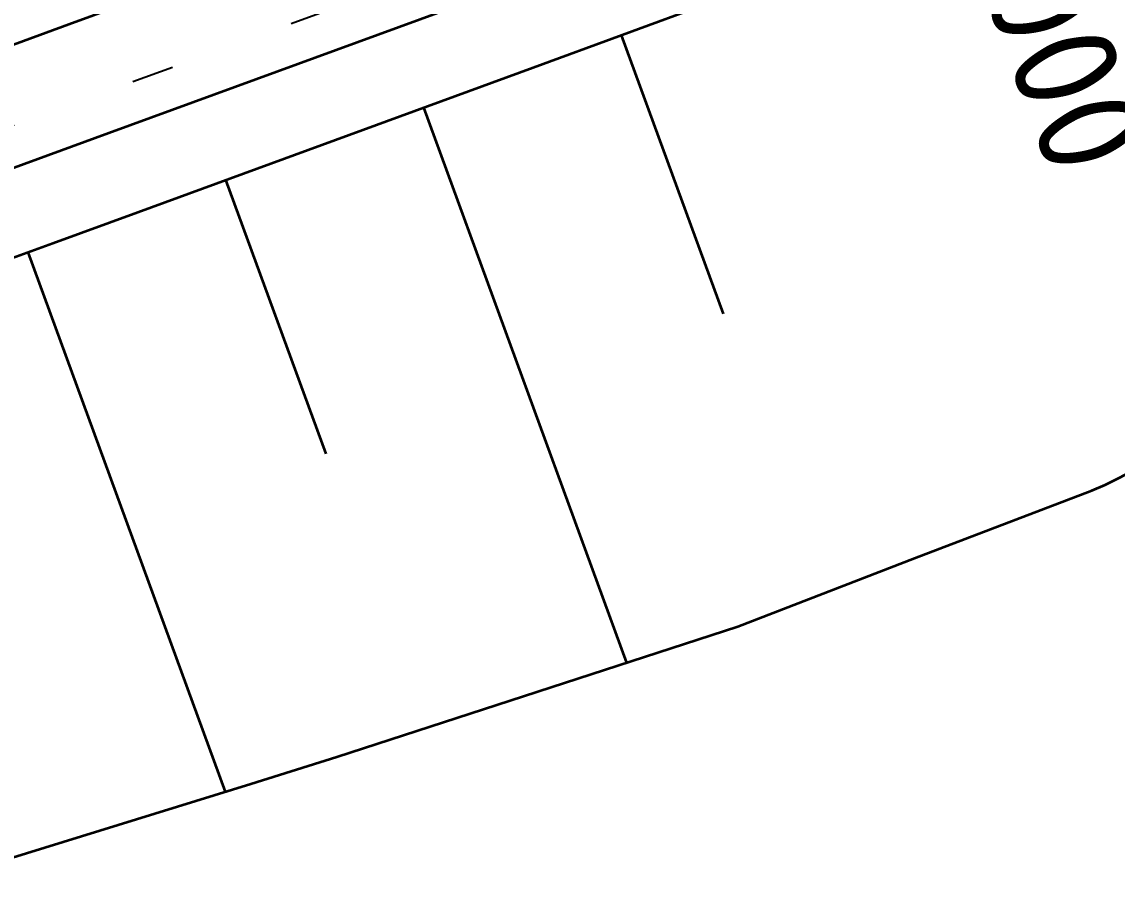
# Model space of a CAD drawing. Header units: metres. Extents: x 134219 to 139178, y 438661 to 444352.
# Drawn here: x 136061.29 to 136087.29, y 442035.62 to 442056.49 of the extents above; entities that cross this region are included whole.
import ezdxf

# ---------------------------------------------------------------- set-up
doc = ezdxf.new("R2010")
doc.units = ezdxf.units.M
doc.linetypes.add('13strp', pattern=[4, 1, -3])
doc.layers.add('Utd-ondergr-nw', color=8, linetype='13strp', lineweight=35)
doc.layers.add('Utd-weg-nw', color=8, linetype='Continuous')
doc.styles.add('alm a2ee v011$0$rtw_iso', font='NLCS-ISO.ttf')

msp = doc.modelspace()

# ---------------------------------------------------------------- linework, layer by layer
at = {"layer": 'Utd-ondergr-nw', "linetype": 'Continuous', "flags": 128}
for points in [[(135926.216, 442053.017), (135935.742, 442049.975), (135945.321, 442047.104), (135954.993, 442044.568), (135963.237, 442042.819), (135964.784, 442042.541), (135974.686, 442041.153), (135984.657, 442040.428), (135994.655, 442040.369), (136004.635, 442040.976), (136013.909, 442042.144), (136014.552, 442042.246), (136023.513, 442043.981), (136024.363, 442044.175), (136034.033, 442046.717), (136043.57, 442049.72), (136053.012, 442053.015), (136060.397, 442055.701), (136062.408, 442056.437), (136071.799, 442059.873), (136076.025, 442061.419), (136076.113, 442061.451)], [(135925.372, 442050.4), (135934.922, 442047.351), (135944.57, 442044.458), (135954.358, 442041.893), (135962.736, 442040.115), (135964.312, 442039.832), (135974.395, 442038.418), (135984.549, 442037.68), (135994.731, 442037.62), (136004.893, 442038.238), (136014.338, 442039.427), (136014.992, 442039.532), (136024.118, 442041.298), (136024.982, 442041.495), (136034.803, 442044.077), (136044.444, 442047.112), (136053.943, 442050.427), (136061.342, 442053.119), (136063.353, 442053.855), (136072.744, 442057.29), (136076.97, 442058.836), (136077.575, 442059.058)], [(135924.757, 442048.496), (135934.325, 442045.442), (135944.023, 442042.534), (135953.896, 442039.947), (135962.372, 442038.148), (135963.968, 442037.861), (135974.183, 442036.43), (135984.471, 442035.682), (135994.786, 442035.621), (136005.081, 442036.247), (136014.649, 442037.452), (136015.312, 442037.558), (136024.557, 442039.347), (136025.433, 442039.547), (136035.363, 442042.157), (136045.079, 442045.216), (136054.62, 442048.545), (136062.029, 442051.241), (136064.04, 442051.976), (136073.431, 442055.412), (136077.657, 442056.958), (136078.638, 442057.317)], [(136077.948, 442049.56), (136075.527, 442056.179)], [(136075.653, 442041.28), (136070.831, 442054.461)], [(136068.515, 442046.239), (136066.136, 442052.743)], [(136066.122, 442038.216), (136061.44, 442051.026)], [(136059.115, 442036.054), (136066.726, 442038.402), (136068.77, 442039.045), (136078.288, 442042.135), (136082.485, 442043.76), (136086.692, 442045.37), (136087.011, 442045.505), (136087.811, 442045.903)]]:
    msp.add_lwpolyline(points, dxfattribs=at)
at = {"layer": 'Utd-weg-nw', "linetype": '13strp', "flags": 128}
msp.add_lwpolyline([(135839.931, 442078.197), (135849.522, 442075.65), (135859.052, 442072.774), (135868.156, 442069.862), (135868.563, 442069.731), (135878.08, 442066.66), (135887.597, 442063.588), (135897.113, 442060.517), (135901.562, 442059.082), (135906.63, 442057.446), (135916.147, 442054.375), (135925.376, 442051.396), (135925.663, 442051.304), (135935.205, 442048.257), (135944.829, 442045.372), (135954.578, 442042.817), (135962.909, 442041.049), (135964.475, 442040.768), (135974.495, 442039.363), (135984.587, 442038.629), (135994.705, 442038.57), (136004.804, 442039.184), (136014.19, 442040.366), (136014.84, 442040.47), (136023.909, 442042.225), (136024.768, 442042.421), (136034.537, 442044.989), (136044.142, 442048.013), (136053.621, 442051.321), (136061.015, 442054.011), (136063.026, 442054.747), (136072.418, 442058.182), (136076.644, 442059.728), (136077.07, 442059.884)], dxfattribs=at)

# ---------------------------------------------------------------- texts
at = {"layer": 'Utd-ondergr-nw', "color": 7, "style": 'alm a2ee v011$0$rtw_iso'}
msp.add_text('300.000', height=2.5, rotation=290.0944, dxfattribs=at).set_placement((136082.121, 442062.584))

doc.saveas('drawing.dxf')
